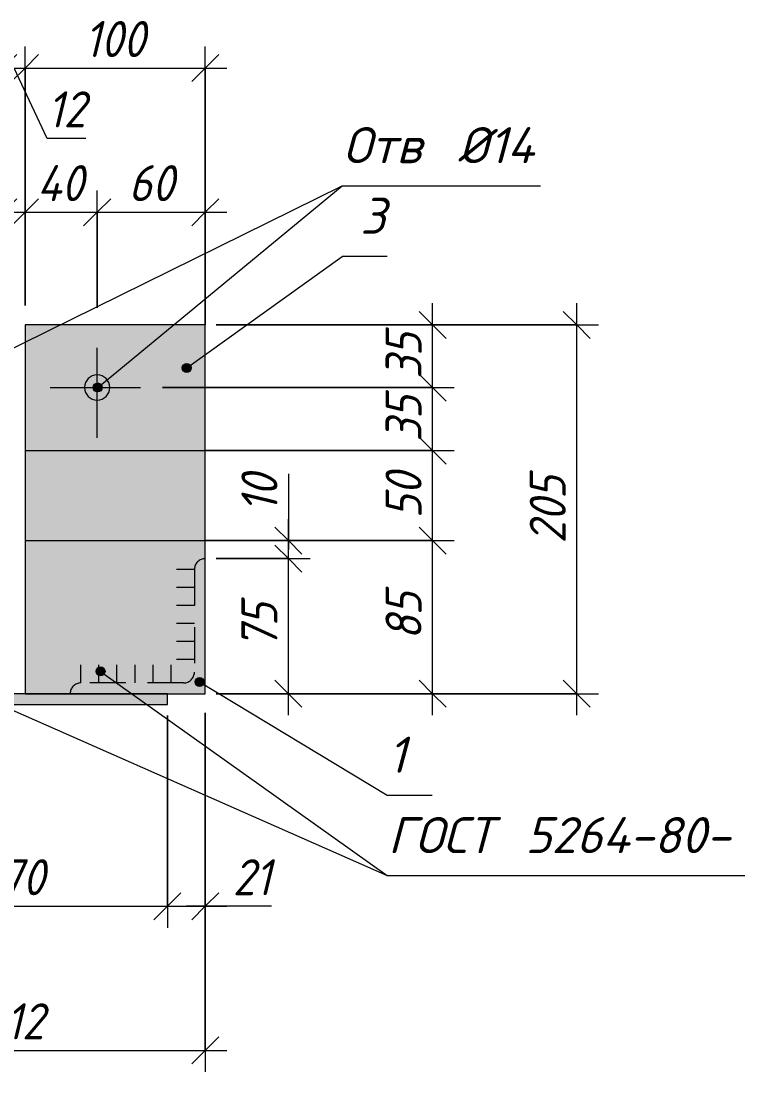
# Model space of a CAD drawing. Header units: millimetres. Extents: x -508 to 38670, y -99 to 8560.
# Drawn here: x 17638 to 18036, y 2648 to 3232 of the extents above; entities that cross this region are included whole.
import ezdxf

# ---------------------------------------------------------------- set-up
doc = ezdxf.new("R2010")
doc.units = ezdxf.units.MM
doc.linetypes.add('200_ШТРИХ_ш1п0_6_', pattern=[32, 20, -12])
doc.linetypes.add('50_200_ШТРИХ_1Т_ш5_п1_п1_', pattern=[70, 50, -10, 0, -10])
for name, color, linetype, lineweight in [('A-ANNO-DIMS', 7, 'Continuous', 9), ('A-ANNO-DIMS-10', 7, 'Continuous', 9), ('A-ANNO-NOTE', 7, 'Continuous', 9), ('A-DETL', 7, 'Continuous', 9), ('A-DETL-2', 7, '200_ШТРИХ_ш1п0_6_', 5), ('A-DETL-4', 7, '50_200_ШТРИХ_1Т_ш5_п1_п1_', 5)]:
    doc.layers.add(name, color=color, linetype=linetype, lineweight=lineweight)
doc.layers.add('A-DETL-GENF-2', color=7, linetype='Continuous', lineweight=9, true_color=0xffffff)
doc.styles.add('ISOCPEUR_I_2', font='isocpeui.ttf', dxfattribs={"width": 0.9, "height": 20})
doc.styles.add('ISOCPEUR_I_4', font='isocpeui.ttf', dxfattribs={"height": 20})
doc.dimstyles.new('ISO-2_0_0_9К_СРЕДНИЙ_1', dxfattribs={"dimscale": 304.8, "dimtxt": 19.919624, "dimasz": 0.049213, "dimexe": 0.03937, "dimexo": 0, "dimgap": 0, "dimtad": 1, "dimdec": 0, "dimzin": 0, "dimdsep": 46, "dimtxsty": 'ISOCPEUR_I_2', "dimblk1": 'OBLIQUE', "dimblk2": 'OBLIQUE', "dimsah": 1, "dimcen": 0.09, "dimdle": 0.03937, "dimazin": 0, "dimtfac": 1, "dimtdec": 4, "dimtix": 1, "dimtmove": 0, "dimatfit": 3, "dimfxl": 1, "dimtvp": 1, "dimtolj": 1, "dimtzin": 0, "dimarcsym": 2})
doc.dimstyles.new('ISO-2_0_0_9К_СРЕДНИЙ_2', dxfattribs={"dimscale": 304.8, "dimtxt": 19.919624, "dimasz": 0.049213, "dimexe": 0.03937, "dimexo": 0, "dimgap": 0, "dimtad": 1, "dimdec": 0, "dimzin": 0, "dimdsep": 46, "dimtxsty": 'ISOCPEUR_I_2', "dimblk1": 'OBLIQUE', "dimblk2": 'OBLIQUE', "dimsah": 1, "dimcen": 0.09, "dimdle": 0.03937, "dimazin": 0, "dimtfac": 1, "dimtdec": 4, "dimtix": 1, "dimtmove": 1, "dimatfit": 3, "dimfxl": 1, "dimtvp": 1, "dimtolj": 1, "dimtzin": 0, "dimarcsym": 2})

# ---------------------------------------------------------------- blocks, each defined once
blk = doc.blocks.new('DIMBLOCK342-АР1_Фахверк из 2-х уголков Ф-18_2_Узлы 2 эт_ копия 1')
at = {"layer": 'A-ANNO-DIMS-10'}
for p, q in [((17588.59, 3072.6), (17588.59, 3137.66)), ((17628.59, 3073.76), (17628.59, 3137.66)), ((17588.59, 3125.66), (17640.59, 3125.66)), ((17588.59, 3125.66), (17588.59, 3072.6)), ((17628.59, 3125.66), (17628.59, 3073.76))]:
    blk.add_line(p, q, dxfattribs=at)
at = {"layer": 'A-ANNO-DIMS-10', "lineweight": 20}
for p, q in [((17588.59, 3125.66), (17596.09, 3133.16)), ((17628.59, 3125.66), (17636.09, 3133.16)), ((17588.59, 3125.66), (17581.09, 3118.16)), ((17628.59, 3125.66), (17621.09, 3118.16))]:
    blk.add_line(p, q, dxfattribs=at)
at = {"layer": 'A-ANNO-DIMS-10', "color": 0, "insert": (17595.18, 3151.79), "char_height": 20, "width": 32.1779, "attachment_point": 1, "line_spacing_factor": 1.149209, "style": 'ISOCPEUR_I_2'}
blk.add_mtext('40', dxfattribs=at)
blk = doc.blocks.new('_Oblique')
at = {"color": 0, "linetype": 'ByBlock', "lineweight": -2}
blk.add_line((-0.5, -0.5), (0.5, 0.5), dxfattribs=at)
blk = doc.blocks.new('DIMBLOCK343-АР1_Фахверк из 2-х уголков Ф-18_2_Узлы 2 эт_ копия 1')
at = {"layer": 'A-ANNO-DIMS-10', "lineweight": 20}
for p, q in [((17786.77, 2933.31), (17779.27, 2940.81)), ((17786.77, 2933.31), (17794.27, 2925.81)), ((17786.77, 2858.31), (17779.27, 2865.81)), ((17786.77, 2858.31), (17794.27, 2850.81))]:
    blk.add_line(p, q, dxfattribs=at)
at = {"layer": 'A-ANNO-DIMS-10'}
for p, q in [((17746.64, 2933.31), (17798.77, 2933.31)), ((17786.77, 2933.31), (17746.64, 2933.31)), ((17786.77, 2846.31), (17786.77, 2933.31)), ((17746.64, 2858.31), (17798.77, 2858.31)), ((17786.77, 2858.31), (17746.64, 2858.31))]:
    blk.add_line(p, q, dxfattribs=at)
at = {"layer": 'A-ANNO-DIMS-10', "color": 0, "insert": (17760.64, 2883.17), "char_height": 20, "width": 30.3391, "attachment_point": 1, "rotation": 90, "line_spacing_factor": 1.149209, "style": 'ISOCPEUR_I_2'}
blk.add_mtext('75', dxfattribs=at)
blk = doc.blocks.new('DIMBLOCK344-АР1_Фахверк из 2-х уголков Ф-18_2_Узлы 2 эт_ копия 1')
at = {"layer": 'A-ANNO-DIMS-10'}
for p, q in [((17786.77, 2980.34), (17786.77, 2958.89)), ((17786.77, 2958.89), (17786.77, 2938.31)), ((17786.77, 2933.31), (17786.77, 2955.31)), ((17740.59, 2943.31), (17798.77, 2943.31)), ((17786.77, 2943.31), (17740.59, 2943.31)), ((17746.64, 2933.31), (17798.77, 2933.31)), ((17786.77, 2933.31), (17746.64, 2933.31))]:
    blk.add_line(p, q, dxfattribs=at)
at = {"layer": 'A-ANNO-DIMS-10', "lineweight": 20}
for p, q in [((17786.77, 2943.31), (17779.27, 2950.81)), ((17786.77, 2943.31), (17794.27, 2935.81)), ((17786.77, 2933.31), (17779.27, 2940.81)), ((17786.77, 2933.31), (17794.27, 2925.81))]:
    blk.add_line(p, q, dxfattribs=at)
at = {"layer": 'A-ANNO-DIMS-10', "color": 0, "insert": (17760.64, 2958.89), "char_height": 20, "width": 25.7423, "attachment_point": 1, "rotation": 90, "line_spacing_factor": 1.149209, "style": 'ISOCPEUR_I_2'}
blk.add_mtext('10', dxfattribs=at)
blk = doc.blocks.new('DIMBLOCK346-АР1_Фахверк из 2-х уголков Ф-18_2_Узлы 2 эт_ копия 1')
at = {"layer": 'A-ANNO-DIMS-10'}
for p, q in [((17549.59, 2846.25), (17549.59, 2728.3)), ((17549.59, 2740.3), (17549.59, 2846.25)), ((17719.59, 2846.25), (17719.59, 2728.3)), ((17719.59, 2740.3), (17719.59, 2846.25)), ((17549.59, 2740.3), (17719.59, 2740.3))]:
    blk.add_line(p, q, dxfattribs=at)
at = {"layer": 'A-ANNO-DIMS-10', "lineweight": 20}
for p, q in [((17549.59, 2740.3), (17557.09, 2747.8)), ((17719.59, 2740.3), (17727.09, 2747.8)), ((17549.59, 2740.3), (17542.09, 2732.8)), ((17719.59, 2740.3), (17712.09, 2732.8))]:
    blk.add_line(p, q, dxfattribs=at)
at = {"layer": 'A-ANNO-DIMS-10', "color": 0, "insert": (17617.54, 2766.42), "char_height": 20, "width": 40.9118, "attachment_point": 1, "line_spacing_factor": 1.149209, "style": 'ISOCPEUR_I_2'}
blk.add_mtext('170', dxfattribs=at)
blk = doc.blocks.new('DIMBLOCK347-АР1_Фахверк из 2-х уголков Ф-18_2_Узлы 2 эт_ копия 1')
at = {"layer": 'A-ANNO-DIMS-10'}
for p, q in [((17719.59, 2846.25), (17719.59, 2728.3)), ((17719.59, 2740.3), (17719.59, 2846.25)), ((17740.59, 2724.33), (17740.59, 2752.3)), ((17719.59, 2740.3), (17752.59, 2740.3)), ((17755.86, 2740.3), (17730.09, 2740.3)), ((17740.59, 2740.3), (17740.59, 2724.33)), ((17777.31, 2740.3), (17755.86, 2740.3))]:
    blk.add_line(p, q, dxfattribs=at)
at = {"layer": 'A-ANNO-DIMS-10', "lineweight": 20}
for p, q in [((17719.59, 2740.3), (17727.09, 2747.8)), ((17740.59, 2740.3), (17748.09, 2747.8)), ((17719.59, 2740.3), (17712.09, 2732.8)), ((17740.59, 2740.3), (17733.09, 2732.8))]:
    blk.add_line(p, q, dxfattribs=at)
at = {"layer": 'A-ANNO-DIMS-10', "color": 0, "insert": (17755.86, 2766.42), "char_height": 20, "width": 25.7423, "attachment_point": 1, "line_spacing_factor": 1.149209, "style": 'ISOCPEUR_I_2'}
blk.add_mtext('21', dxfattribs=at)
blk = doc.blocks.new('DIMBLOCK349-АР1_Фахверк из 2-х уголков Ф-18_2_Узлы 2 эт_ копия 1')
at = {"layer": 'A-ANNO-DIMS-10'}
for p, q in [((17628.59, 3073.76), (17628.59, 3217.66)), ((17640.59, 3073.76), (17640.59, 3217.66)), ((17628.59, 3205.66), (17640.59, 3205.66)), ((17628.59, 3205.66), (17628.59, 3073.76)), ((17652.92, 3166.61), (17634.59, 3205.66)), ((17640.59, 3205.66), (17640.59, 3073.76)), ((17674.37, 3166.61), (17652.92, 3166.61))]:
    blk.add_line(p, q, dxfattribs=at)
at = {"layer": 'A-ANNO-DIMS-10', "lineweight": 20}
for p, q in [((17628.59, 3205.66), (17636.09, 3213.16)), ((17640.59, 3205.66), (17648.09, 3213.16)), ((17628.59, 3205.66), (17621.09, 3198.16)), ((17640.59, 3205.66), (17633.09, 3198.16))]:
    blk.add_line(p, q, dxfattribs=at)
at = {"layer": 'A-ANNO-DIMS-10', "color": 0, "insert": (17652.92, 3192.74), "char_height": 20, "width": 25.7423, "attachment_point": 1, "line_spacing_factor": 1.149209, "style": 'ISOCPEUR_I_2'}
blk.add_mtext('12', dxfattribs=at)
blk = doc.blocks.new('DIMBLOCK350-АР1_Фахверк из 2-х уголков Ф-18_2_Узлы 2 эт_ копия 1')
at = {"layer": 'A-ANNO-DIMS-10'}
for p, q in [((17640.59, 3073.76), (17640.59, 3217.66)), ((17740.59, 3073.76), (17740.59, 3217.66)), ((17640.59, 3205.66), (17752.59, 3205.66)), ((17640.59, 3205.66), (17640.59, 3073.76)), ((17740.59, 3205.66), (17740.59, 3073.76))]:
    blk.add_line(p, q, dxfattribs=at)
at = {"layer": 'A-ANNO-DIMS-10', "lineweight": 20}
for p, q in [((17640.59, 3205.66), (17648.09, 3213.16)), ((17740.59, 3205.66), (17748.09, 3213.16)), ((17640.59, 3205.66), (17633.09, 3198.16)), ((17740.59, 3205.66), (17733.09, 3198.16))]:
    blk.add_line(p, q, dxfattribs=at)
at = {"layer": 'A-ANNO-DIMS-10', "color": 0, "insert": (17673.54, 3231.79), "char_height": 20, "width": 40.9118, "attachment_point": 1, "line_spacing_factor": 1.149209, "style": 'ISOCPEUR_I_2'}
blk.add_mtext('100', dxfattribs=at)
blk = doc.blocks.new('DIMBLOCK358-АР1_Фахверк из 2-х уголков Ф-18_2_Узлы 2 эт_ копия 1')
at = {"layer": 'A-ANNO-DIMS-10', "lineweight": 20}
for p, q in [((17866.77, 2943.31), (17859.27, 2950.81)), ((17866.77, 2943.31), (17874.27, 2935.81)), ((17866.77, 2858.31), (17859.27, 2865.81)), ((17866.77, 2858.31), (17874.27, 2850.81))]:
    blk.add_line(p, q, dxfattribs=at)
at = {"layer": 'A-ANNO-DIMS-10'}
for p, q in [((17740.59, 2943.31), (17878.77, 2943.31)), ((17866.77, 2943.31), (17740.59, 2943.31)), ((17866.77, 2846.31), (17866.77, 2943.31)), ((17746.64, 2858.31), (17878.77, 2858.31)), ((17866.77, 2858.31), (17746.64, 2858.31))]:
    blk.add_line(p, q, dxfattribs=at)
at = {"layer": 'A-ANNO-DIMS-10', "color": 0, "insert": (17840.64, 2888.17), "char_height": 20, "width": 30.3391, "attachment_point": 1, "rotation": 90, "line_spacing_factor": 1.149209, "style": 'ISOCPEUR_I_2'}
blk.add_mtext('85', dxfattribs=at)
blk = doc.blocks.new('DIMBLOCK359-АР1_Фахверк из 2-х уголков Ф-18_2_Узлы 2 эт_ копия 1')
at = {"layer": 'A-ANNO-DIMS-10', "lineweight": 20}
for p, q in [((17866.77, 2993.31), (17859.27, 3000.81)), ((17866.77, 2993.31), (17874.27, 2985.81)), ((17866.77, 2943.31), (17859.27, 2950.81)), ((17866.77, 2943.31), (17874.27, 2935.81))]:
    blk.add_line(p, q, dxfattribs=at)
at = {"layer": 'A-ANNO-DIMS-10'}
for p, q in [((17740.59, 2993.31), (17878.77, 2993.31)), ((17866.77, 2993.31), (17740.59, 2993.31)), ((17866.77, 2943.31), (17866.77, 2993.31)), ((17740.59, 2943.31), (17878.77, 2943.31)), ((17866.77, 2943.31), (17740.59, 2943.31))]:
    blk.add_line(p, q, dxfattribs=at)
at = {"layer": 'A-ANNO-DIMS-10', "color": 0, "insert": (17840.64, 2955.67), "char_height": 20, "width": 30.3391, "attachment_point": 1, "rotation": 90, "line_spacing_factor": 1.149209, "style": 'ISOCPEUR_I_2'}
blk.add_mtext('50', dxfattribs=at)
blk = doc.blocks.new('DIMBLOCK360-АР1_Фахверк из 2-х уголков Ф-18_2_Узлы 2 эт_ копия 1')
at = {"layer": 'A-ANNO-DIMS-10', "lineweight": 20}
for p, q in [((17866.77, 3028.31), (17859.27, 3035.81)), ((17866.77, 3028.31), (17874.27, 3020.81)), ((17866.77, 2993.31), (17859.27, 3000.81)), ((17866.77, 2993.31), (17874.27, 2985.81))]:
    blk.add_line(p, q, dxfattribs=at)
at = {"layer": 'A-ANNO-DIMS-10'}
for p, q in [((17716.8, 3028.31), (17878.77, 3028.31)), ((17866.77, 3028.31), (17716.8, 3028.31)), ((17866.77, 2993.31), (17866.77, 3028.31)), ((17740.59, 2993.31), (17878.77, 2993.31)), ((17866.77, 2993.31), (17740.59, 2993.31))]:
    blk.add_line(p, q, dxfattribs=at)
at = {"layer": 'A-ANNO-DIMS-10', "color": 0, "insert": (17840.64, 2998.17), "char_height": 20, "width": 30.3391, "attachment_point": 1, "rotation": 90, "line_spacing_factor": 1.149209, "style": 'ISOCPEUR_I_2'}
blk.add_mtext('35', dxfattribs=at)
blk = doc.blocks.new('DIMBLOCK361-АР1_Фахверк из 2-х уголков Ф-18_2_Узлы 2 эт_ копия 1')
at = {"layer": 'A-ANNO-DIMS-10'}
for p, q in [((17866.77, 3028.31), (17866.77, 3075.06)), ((17746.64, 3063.06), (17878.77, 3063.06)), ((17866.77, 3063.06), (17746.64, 3063.06)), ((17716.8, 3028.31), (17878.77, 3028.31)), ((17866.77, 3028.31), (17716.8, 3028.31))]:
    blk.add_line(p, q, dxfattribs=at)
at = {"layer": 'A-ANNO-DIMS-10', "lineweight": 20}
for p, q in [((17866.77, 3063.06), (17859.27, 3070.56)), ((17866.77, 3063.06), (17874.27, 3055.56)), ((17866.77, 3028.31), (17859.27, 3035.81)), ((17866.77, 3028.31), (17874.27, 3020.81))]:
    blk.add_line(p, q, dxfattribs=at)
at = {"layer": 'A-ANNO-DIMS-10', "color": 0, "insert": (17840.64, 3033.04), "char_height": 20, "width": 30.3391, "attachment_point": 1, "rotation": 90, "line_spacing_factor": 1.149209, "style": 'ISOCPEUR_I_2'}
blk.add_mtext('35', dxfattribs=at)
blk = doc.blocks.new('DIMBLOCK362-АР1_Фахверк из 2-х уголков Ф-18_2_Узлы 2 эт_ копия 1')
at = {"layer": 'A-ANNO-DIMS-10'}
for p, q in [((17946.77, 2846.31), (17946.77, 3075.06)), ((17746.64, 3063.06), (17958.77, 3063.06)), ((17946.77, 3063.06), (17746.64, 3063.06)), ((17746.64, 2858.31), (17958.77, 2858.31)), ((17946.77, 2858.31), (17746.64, 2858.31))]:
    blk.add_line(p, q, dxfattribs=at)
at = {"layer": 'A-ANNO-DIMS-10', "lineweight": 20}
for p, q in [((17946.77, 3063.06), (17939.27, 3070.56)), ((17946.77, 3063.06), (17954.27, 3055.56)), ((17946.77, 2858.31), (17939.27, 2865.81)), ((17946.77, 2858.31), (17954.27, 2850.81))]:
    blk.add_line(p, q, dxfattribs=at)
at = {"layer": 'A-ANNO-DIMS-10', "color": 0, "insert": (17920.64, 2941.72), "char_height": 20, "width": 45.5087, "attachment_point": 1, "rotation": 90, "line_spacing_factor": 1.149209, "style": 'ISOCPEUR_I_2'}
blk.add_mtext('205', dxfattribs=at)
blk = doc.blocks.new('_AT__Текстовая выноска 2_0 - _AT__Текстовая выноска 2_0-30620702-АР1_Фахверк из 2-х уголков Ф-18_2_Узлы 2 эт_ копия 1')
at = {"layer": 'A-ANNO-NOTE'}
blk.add_line((0, 0), (11, 0), dxfattribs=at)
blk = doc.blocks.new('_AT__Текстовая выноска1 - _AT__Текстовая выноска-30601245-АР1_Фахверк из 2-х уголков Ф-18_2_Узлы 2 эт_ копия 1')
at = {"layer": 'A-ANNO-NOTE'}
blk.add_line((0, 0), (2.5, 0), dxfattribs=at)
blk = doc.blocks.new('_AT__Текстовая выноска 2_0 - _AT__Текстовая выноска 2_0-30620701-АР1_Фахверк из 2-х уголков Ф-18_2_Узлы 2 эт_ копия 1')
at = {"layer": 'A-ANNO-NOTE'}
blk.add_line((0, 0), (23, 0), dxfattribs=at)
blk = doc.blocks.new('DIMBLOCK363-АР1_Фахверк из 2-х уголков Ф-18_2_Узлы 2 эт_ копия 1')
at = {"layer": 'A-ANNO-DIMS-10'}
for p, q in [((17740.59, 2847.62), (17740.59, 2648.3)), ((17740.59, 2660.3), (17740.59, 2847.62)), ((17528.59, 2846.1), (17528.59, 2648.3)), ((17528.59, 2660.3), (17528.59, 2846.1)), ((17516.59, 2660.3), (17752.59, 2660.3))]:
    blk.add_line(p, q, dxfattribs=at)
at = {"layer": 'A-ANNO-DIMS-10', "lineweight": 20}
for p, q in [((17528.59, 2660.3), (17536.09, 2667.8)), ((17740.59, 2660.3), (17748.09, 2667.8)), ((17528.59, 2660.3), (17521.09, 2652.8)), ((17740.59, 2660.3), (17733.09, 2652.8))]:
    blk.add_line(p, q, dxfattribs=at)
at = {"layer": 'A-ANNO-DIMS-10', "color": 0, "insert": (17617.54, 2686.42), "char_height": 20, "width": 40.9118, "attachment_point": 1, "line_spacing_factor": 1.149209, "style": 'ISOCPEUR_I_2'}
blk.add_mtext('212', dxfattribs=at)
blk = doc.blocks.new('DIMBLOCK364-АР1_Фахверк из 2-х уголков Ф-18_2_Узлы 2 эт_ копия 1')
at = {"layer": 'A-ANNO-DIMS-10'}
for p, q in [((17640.59, 3073.76), (17640.59, 3137.66)), ((17680.59, 3072.6), (17680.59, 3137.66)), ((17628.59, 3125.66), (17680.59, 3125.66)), ((17640.59, 3125.66), (17640.59, 3073.76)), ((17680.59, 3125.66), (17680.59, 3072.6))]:
    blk.add_line(p, q, dxfattribs=at)
at = {"layer": 'A-ANNO-DIMS-10', "lineweight": 20}
for p, q in [((17640.59, 3125.66), (17648.09, 3133.16)), ((17680.59, 3125.66), (17688.09, 3133.16)), ((17640.59, 3125.66), (17633.09, 3118.16)), ((17680.59, 3125.66), (17673.09, 3118.16))]:
    blk.add_line(p, q, dxfattribs=at)
at = {"layer": 'A-ANNO-DIMS-10', "color": 0, "insert": (17647.18, 3151.79), "char_height": 20, "width": 32.1779, "attachment_point": 1, "line_spacing_factor": 1.149209, "style": 'ISOCPEUR_I_2'}
blk.add_mtext('40', dxfattribs=at)
blk = doc.blocks.new('DIMBLOCK365-АР1_Фахверк из 2-х уголков Ф-18_2_Узлы 2 эт_ копия 1')
at = {"layer": 'A-ANNO-DIMS-10'}
for p, q in [((17680.59, 3072.6), (17680.59, 3137.66)), ((17740.59, 3063.06), (17740.59, 3137.66)), ((17680.59, 3125.66), (17752.59, 3125.66)), ((17680.59, 3125.66), (17680.59, 3072.6)), ((17740.59, 3125.66), (17740.59, 3063.06))]:
    blk.add_line(p, q, dxfattribs=at)
at = {"layer": 'A-ANNO-DIMS-10', "lineweight": 20}
for p, q in [((17680.59, 3125.66), (17688.09, 3133.16)), ((17740.59, 3125.66), (17748.09, 3133.16)), ((17680.59, 3125.66), (17673.09, 3118.16)), ((17740.59, 3125.66), (17733.09, 3118.16))]:
    blk.add_line(p, q, dxfattribs=at)
at = {"layer": 'A-ANNO-DIMS-10', "color": 0, "insert": (17697.94, 3151.79), "char_height": 20, "width": 30.3391, "attachment_point": 1, "line_spacing_factor": 1.149209, "style": 'ISOCPEUR_I_2'}
blk.add_mtext('60', dxfattribs=at)
blk = doc.blocks.new('_AT__Текстовая выноска1 - _AT__Текстовая выноска-30601248-АР1_Фахверк из 2-х уголков Ф-18_2_Узлы 2 эт_ копия 1')
at = {"layer": 'A-ANNO-NOTE'}
blk.add_line((0, 0), (2.5, 0), dxfattribs=at)

msp = doc.modelspace()

# ---------------------------------------------------------------- hatches: boundary and pattern name
at = {"layer": 'A-ANNO-NOTE'}
h = msp.add_hatch(color=256, dxfattribs=at)
edge = h.paths.add_edge_path(flags=0)
edge.add_arc((17730.32, 3039.2), 2.5, 0, 360)
h = msp.add_hatch(color=256, dxfattribs=at)
edge = h.paths.add_edge_path(flags=0)
edge.add_arc((17680.91, 3028.33), 2.5, 0, 360)
h = msp.add_hatch(color=256, dxfattribs=at)
edge = h.paths.add_edge_path(flags=0)
edge.add_arc((17682.45, 2870.71), 2.5, 0, 360)
h = msp.add_hatch(color=256, dxfattribs=at)
edge = h.paths.add_edge_path(flags=0)
edge.add_arc((17737.41, 2864.89), 2.5, 0, 360)
at = {"layer": 'A-DETL-GENF-2'}
h = msp.add_hatch(color=256, dxfattribs=at)
h.paths.add_polyline_path([(17649.19, 2858.31), (17665.59, 2858.31), (17665.79, 2859.86), (17666.39, 2861.31), (17667.34, 2862.55), (17668.59, 2863.51), (17670.03, 2864.11), (17671.59, 2864.31), (17728.59, 2864.31), (17730.14, 2864.52), (17731.59, 2865.11), (17732.83, 2866.07), (17733.78, 2867.31), (17734.38, 2868.76), (17734.59, 2870.6), (17734.59, 2927.31), (17734.79, 2928.86), (17735.39, 2930.31), (17736.34, 2931.55), (17737.59, 2932.51), (17739.03, 2933.11), (17740.59, 2933.31), (17740.59, 3063.06), (17640.59, 3063.06), (17640.59, 2858.31), (17648.87, 2858.31)], flags=0)
h.paths.add_polyline_path([(17603.59, 2858.31), (17628.59, 2858.31), (17628.59, 3063.06), (17528.59, 3063.06), (17528.59, 2933.31), (17530.14, 2933.11), (17531.59, 2932.51), (17532.83, 2931.55), (17533.78, 2930.31), (17534.38, 2928.86), (17534.59, 2927.31), (17534.59, 2870.31), (17534.79, 2868.76), (17535.39, 2867.31), (17536.34, 2866.07), (17537.59, 2865.11), (17539.03, 2864.52), (17540.59, 2864.31), (17597.59, 2864.31), (17599.14, 2864.11), (17600.59, 2863.51), (17601.83, 2862.55), (17602.78, 2861.31), (17603.38, 2859.86)], flags=0)
h.paths.add_polyline_path([(17680.59, 3021.31), (17678.77, 3021.55), (17677.09, 3022.25), (17675.64, 3023.36), (17674.52, 3024.81), (17673.82, 3026.5), (17673.59, 3028.31), (17673.82, 3030.12), (17674.52, 3031.81), (17675.64, 3033.26), (17677.09, 3034.37), (17678.77, 3035.07), (17680.59, 3035.31), (17682.4, 3035.07), (17684.09, 3034.37), (17685.54, 3033.26), (17686.65, 3031.81), (17687.35, 3030.12), (17687.59, 3028.31), (17687.35, 3026.5), (17686.65, 3024.81), (17685.54, 3023.36), (17684.09, 3022.25), (17682.4, 3021.55)], flags=0)
h.paths.add_polyline_path([(17588.59, 3021.31), (17586.77, 3021.55), (17585.09, 3022.25), (17583.64, 3023.36), (17582.52, 3024.81), (17581.82, 3026.5), (17581.59, 3028.31), (17581.82, 3030.12), (17582.52, 3031.81), (17583.64, 3033.26), (17585.09, 3034.37), (17586.77, 3035.07), (17588.59, 3035.31), (17590.4, 3035.07), (17592.09, 3034.37), (17593.54, 3033.26), (17594.65, 3031.81), (17595.35, 3030.12), (17595.59, 3028.31), (17595.35, 3026.5), (17594.65, 3024.81), (17593.54, 3023.36), (17592.09, 3022.25), (17590.4, 3021.55)], flags=0)
for points in [[(17680.59, 3021.31), (17682.4, 3021.55), (17684.09, 3022.25), (17685.54, 3023.36), (17686.65, 3024.81), (17687.35, 3026.5), (17687.59, 3028.31), (17687.35, 3030.12), (17686.65, 3031.81), (17685.54, 3033.26), (17684.09, 3034.37), (17682.4, 3035.07), (17680.59, 3035.31), (17678.77, 3035.07), (17677.09, 3034.37), (17675.64, 3033.26), (17674.52, 3031.81), (17673.82, 3030.12), (17673.59, 3028.31), (17673.82, 3026.5), (17674.52, 3024.81), (17675.64, 3023.36), (17677.09, 3022.25), (17678.77, 3021.55)], [(17665.59, 2858.31), (17740.59, 2858.31), (17740.59, 2933.31), (17739.03, 2933.11), (17737.59, 2932.51), (17736.34, 2931.55), (17735.39, 2930.31), (17734.79, 2928.86), (17734.59, 2927.31), (17734.59, 2870.31), (17734.38, 2868.76), (17733.78, 2867.31), (17732.83, 2866.07), (17731.59, 2865.11), (17730.14, 2864.52), (17728.59, 2864.31), (17671.59, 2864.31), (17670.03, 2864.11), (17668.59, 2863.51), (17667.34, 2862.55), (17666.39, 2861.31), (17665.79, 2859.86)], [(17666.39, 2852.31), (17719.59, 2852.31), (17719.59, 2858.31), (17549.59, 2858.31), (17549.59, 2852.31), (17665.59, 2852.31)]]:
    msp.add_hatch(color=256, dxfattribs=at).paths.add_polyline_path(points, flags=0)

# ---------------------------------------------------------------- linework, layer by layer
at = {"layer": 'A-ANNO-NOTE'}
for p, q in [((17588.64, 3027.91), (17816.59, 3140.34)), ((17680.91, 3028.33), (17816.59, 3140.34)), ((17730.32, 3039.2), (17816.59, 3101.12)), ((17590.26, 2868.36), (17841.59, 2757.29)), ((17682.45, 2870.71), (17841.59, 2757.29)), ((17737.41, 2864.89), (17841.59, 2801.92))]:
    msp.add_line(p, q, dxfattribs=at)
for centre in [(17730.32, 3039.2), (17680.91, 3028.33), (17682.45, 2870.71), (17737.41, 2864.89)]:
    msp.add_circle(centre, 2.5, dxfattribs=at)
at = {"layer": 'A-DETL'}
for p, q in [((17740.59, 3063.06), (17640.59, 3063.06)), ((17640.59, 3063.06), (17640.59, 2858.31)), ((17740.59, 2858.31), (17740.59, 3063.06)), ((17640.59, 2993.31), (17740.59, 2993.31)), ((17640.59, 2943.31), (17740.59, 2943.31)), ((17640.59, 2858.31), (17549.59, 2858.31)), ((17719.59, 2858.31), (17640.59, 2858.31)), ((17640.59, 2858.31), (17740.59, 2858.31)), ((17719.59, 2852.31), (17719.59, 2858.31)), ((17549.59, 2852.31), (17640.59, 2852.31)), ((17640.59, 2852.31), (17719.59, 2852.31))]:
    msp.add_line(p, q, dxfattribs=at)
for start, end in [(360, 180), (180, 360)]:
    msp.add_arc((17680.59, 3028.31), 7, start, end, dxfattribs=at)
at = {"layer": 'A-DETL-2'}
for p, q in [((17740.59, 2858.31), (17740.59, 2933.31)), ((17734.59, 2927.31), (17724.59, 2927.31)), ((17734.59, 2927.31), (17734.59, 2870.31)), ((17734.59, 2917.31), (17724.59, 2917.31)), ((17734.59, 2907.31), (17724.59, 2907.31)), ((17734.59, 2897.31), (17724.59, 2897.31)), ((17734.59, 2887.31), (17724.59, 2887.31)), ((17734.59, 2877.31), (17724.59, 2877.31)), ((17671.59, 2864.31), (17671.59, 2874.31)), ((17681.59, 2864.31), (17681.59, 2874.31)), ((17691.59, 2864.31), (17691.59, 2874.31)), ((17701.59, 2864.31), (17701.59, 2874.31)), ((17711.59, 2864.31), (17711.59, 2874.31)), ((17721.59, 2864.31), (17721.59, 2874.31)), ((17728.59, 2864.31), (17671.59, 2864.31)), ((17719.59, 2858.31), (17740.59, 2858.31))]:
    msp.add_line(p, q, dxfattribs=at)
for centre, start, end in [((17740.59, 2927.31), 90, 180), ((17728.59, 2870.31), 270, 0), ((17671.59, 2858.31), 90, 180)]:
    msp.add_arc(centre, 6, start, end, dxfattribs=at)
at = {"layer": 'A-DETL-4'}
for p, q in [((17680.59, 3000.31), (17680.59, 3055.31)), ((17654.59, 3028.31), (17704.59, 3028.31))]:
    msp.add_line(p, q, dxfattribs=at)

# ---------------------------------------------------------------- block references
at = {"layer": 'A-ANNO-NOTE', "xscale": 10, "yscale": 10, "zscale": 10}
for name, p in [('_AT__Текстовая выноска 2_0 - _AT__Текстовая выноска 2_0-30620702-АР1_Фахверк из 2-х уголков Ф-18_2_Узлы 2 эт_ копия 1', (17816.59, 3140.34)), ('_AT__Текстовая выноска1 - _AT__Текстовая выноска-30601245-АР1_Фахверк из 2-х уголков Ф-18_2_Узлы 2 эт_ копия 1', (17841.59, 2801.92)), ('_AT__Текстовая выноска 2_0 - _AT__Текстовая выноска 2_0-30620701-АР1_Фахверк из 2-х уголков Ф-18_2_Узлы 2 эт_ копия 1', (17841.59, 2757.29))]:
    msp.add_blockref(name, p, dxfattribs=at)
at = {"layer": 'A-ANNO-NOTE', "xscale": 10, "yscale": 10, "zscale": 10, "rotation": 180}
msp.add_blockref('_AT__Текстовая выноска1 - _AT__Текстовая выноска-30601248-АР1_Фахверк из 2-х уголков Ф-18_2_Узлы 2 эт_ копия 1', (17841.59, 3101.12), dxfattribs=at)

# ---------------------------------------------------------------- texts
at = {"layer": 'A-ANNO-NOTE', "char_height": 20, "attachment_point": 1, "style": 'ISOCPEUR_I_4'}
for s, insert, width in [('Отв', (17817, 3172.87), 61.7299), (' Ø14', (17867.94, 3172.87), 74.5569), ('\\fISOCPEUR|b0|i1|c204|p34|;3', (17826.58, 3133.65), 17.6371), ('\\fISOCPEUR|b0|i1|c204|p34|;1', (17842, 2834.45), 12.827), ('ГОСТ', (17842, 2789.81), 76.962), (' 5264-80-', (17905.5, 2789.81), 159.5358)]:
    msp.add_mtext(s, dxfattribs=dict(at, insert=insert, width=width))

# ---------------------------------------------------------------- dimensions: what is measured, and where the dimension line sits
at = {"layer": 'A-ANNO-DIMS'}
for base, p1, p2, override, picture, middle in [((17740.59, 3205.66), (17640.59, 3073.76), (17740.59, 3073.76), {"dimpost": '<>', "dimfxl": 100}, 'DIMBLOCK350-АР1_Фахверк из 2-х уголков Ф-18_2_Узлы 2 эт_ копия 1', (17690.59, 3215.66)), ((17628.59, 3125.66), (17588.59, 3072.6), (17628.59, 3073.76), {"dimpost": '<>', "dimfxl": 40.016578}, 'DIMBLOCK342-АР1_Фахверк из 2-х уголков Ф-18_2_Узлы 2 эт_ копия 1', (17608.59, 3135.66)), ((17680.59, 3125.66), (17640.59, 3073.76), (17680.59, 3072.6), {"dimpost": '<>', "dimfxl": 40.016578}, 'DIMBLOCK364-АР1_Фахверк из 2-х уголков Ф-18_2_Узлы 2 эт_ копия 1', (17660.59, 3135.66)), ((17740.59, 3125.66), (17680.59, 3072.6), (17740.59, 3063.06), {"dimpost": '<>', "dimfxl": 60.754268}, 'DIMBLOCK365-АР1_Фахверк из 2-х уголков Ф-18_2_Узлы 2 эт_ копия 1', (17710.59, 3135.66)), ((17740.59, 2660.3), (17528.59, 2846.1), (17740.59, 2847.62), {"dimpost": '<>', "dimfxl": 212.005445}, 'DIMBLOCK363-АР1_Фахверк из 2-х уголков Ф-18_2_Узлы 2 эт_ копия 1', (17634.59, 2670.3)), ((17719.59, 2740.3), (17549.59, 2846.25), (17719.59, 2846.25), {"dimpost": '<>', "dimfxl": 170}, 'DIMBLOCK346-АР1_Фахверк из 2-х уголков Ф-18_2_Узлы 2 эт_ копия 1', (17634.59, 2750.42))]:
    dim = msp.add_linear_dim(base=base, p1=p1, p2=p2, dimstyle='ISO-2_0_0_9К_СРЕДНИЙ_1', override=override, dxfattribs=at)
    dim.commit()
    dim.dimension.update_dxf_attribs({"geometry": picture, "text_midpoint": middle})
for base, p1, p2, override, picture, middle in [((17640.59, 3205.66), (17628.59, 3073.76), (17640.59, 3073.76), {"dimpost": '<>', "dimfxl": 12}, 'DIMBLOCK349-АР1_Фахверк из 2-х уголков Ф-18_2_Узлы 2 эт_ копия 1', (17665.79, 3179.41)), ((17740.59, 2740.3), (17719.59, 2846.25), (17740.59, 2724.33), {"dimpost": '<>', "dimfxl": 123.716516}, 'DIMBLOCK347-АР1_Фахверк из 2-х уголков Ф-18_2_Узлы 2 эт_ копия 1', (17768.73, 2753.09))]:
    dim = msp.add_linear_dim(base=base, p1=p1, p2=p2, dimstyle='ISO-2_0_0_9К_СРЕДНИЙ_2', override=override, dxfattribs=at)
    dim.commit()
    dim.dimension.update_dxf_attribs({"geometry": picture, "text_midpoint": middle, "dimtype": 160})
for base, p1, p2, override, picture, middle in [((17866.77, 3063.06), (17716.8, 3028.31), (17746.64, 3063.06), {"dimpost": '<>', "dimfxl": 45.805433}, 'DIMBLOCK361-АР1_Фахверк из 2-х уголков Ф-18_2_Узлы 2 эт_ копия 1', (17856.77, 3045.69)), ((17946.77, 3063.06), (17746.64, 2858.31), (17746.64, 3063.06), {"dimpost": '<>', "dimfxl": 204.75}, 'DIMBLOCK362-АР1_Фахверк из 2-х уголков Ф-18_2_Узлы 2 эт_ копия 1', (17936.77, 2960.69)), ((17866.77, 3028.31), (17740.59, 2993.31), (17716.8, 3028.31), {"dimpost": '<>', "dimfxl": 42.31719}, 'DIMBLOCK360-АР1_Фахверк из 2-х уголков Ф-18_2_Узлы 2 эт_ копия 1', (17856.77, 3010.81)), ((17866.77, 2993.31), (17740.59, 2943.31), (17740.59, 2993.31), {"dimpost": '<>', "dimfxl": 50}, 'DIMBLOCK359-АР1_Фахверк из 2-х уголков Ф-18_2_Узлы 2 эт_ копия 1', (17856.77, 2968.31)), ((17866.77, 2943.31), (17746.64, 2858.31), (17740.59, 2943.31), {"dimpost": '<>', "dimfxl": 85.215543}, 'DIMBLOCK358-АР1_Фахверк из 2-х уголков Ф-18_2_Узлы 2 эт_ копия 1', (17856.77, 2900.81)), ((17786.77, 2933.31), (17746.64, 2858.31), (17746.64, 2933.31), {"dimpost": '<>', "dimfxl": 75}, 'DIMBLOCK343-АР1_Фахверк из 2-х уголков Ф-18_2_Узлы 2 эт_ копия 1', (17776.64, 2895.81))]:
    dim = msp.add_linear_dim(base=base, p1=p1, p2=p2, angle=90, dimstyle='ISO-2_0_0_9К_СРЕДНИЙ_1', override=override, dxfattribs=at)
    dim.commit()
    dim.dimension.update_dxf_attribs({"geometry": picture, "text_midpoint": middle})
dim = msp.add_linear_dim(base=(17786.77, 2943.31), p1=(17746.64, 2933.31), p2=(17740.59, 2943.31), angle=90, dimstyle='ISO-2_0_0_9К_СРЕДНИЙ_2', override={"dimpost": '<>', "dimfxl": 11.691395}, dxfattribs=at)
dim.commit()
dim.dimension.update_dxf_attribs({"geometry": 'DIMBLOCK344-АР1_Фахверк из 2-х уголков Ф-18_2_Узлы 2 эт_ копия 1', "text_midpoint": (17773.97, 2971.76), "dimtype": 160, "text_rotation": 90})

doc.saveas('drawing.dxf')
